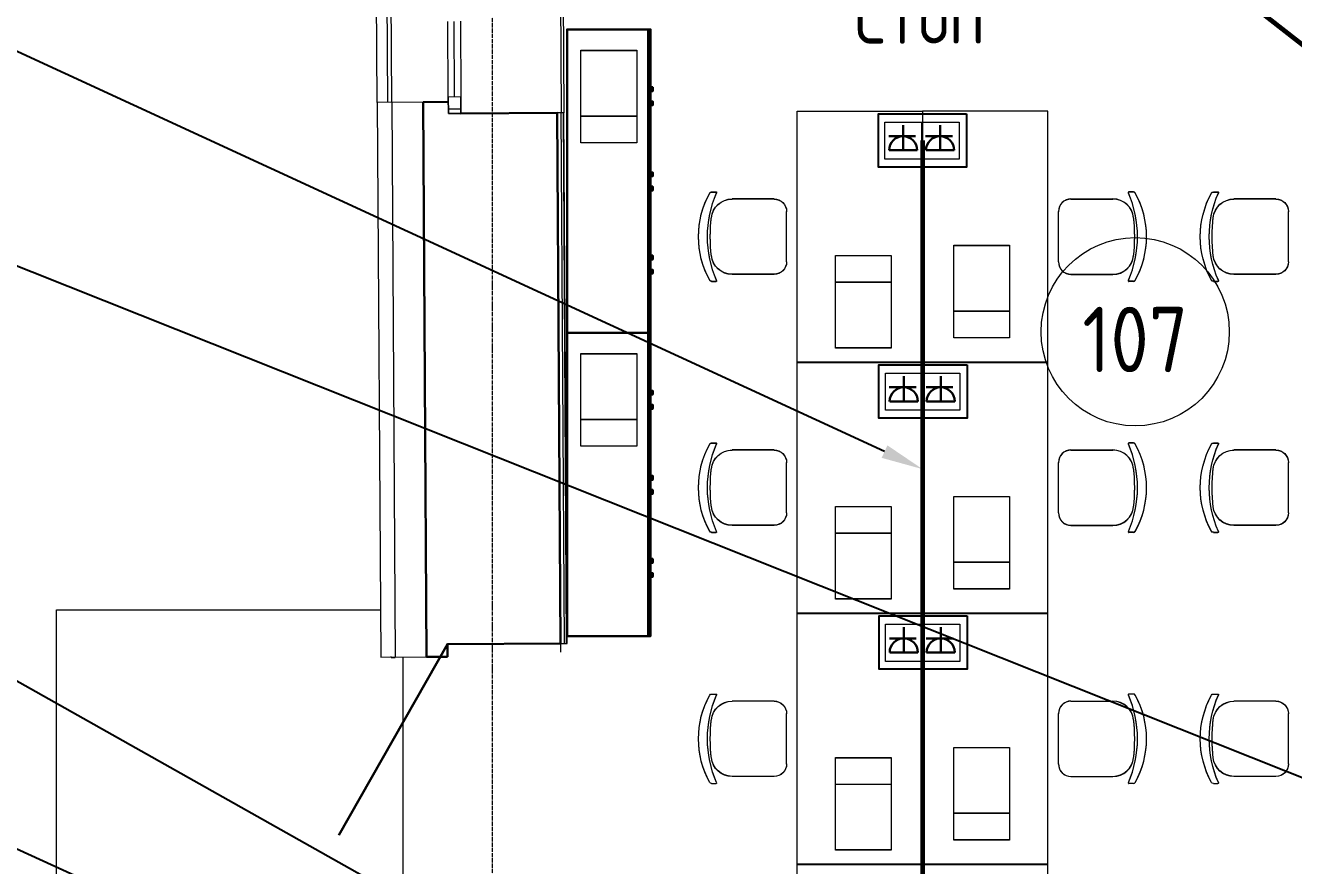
# Model space of a CAD drawing. Header units: millimetres. Extents: x -32 to 417638015, y -35 to 175284279.
# Drawn here: x 416256020 to 416262086, y 175245781 to 175249798 of the extents above; entities that cross this region are included whole.
import ezdxf
from ezdxf import colors
from ezdxf.entities.mleader import LeaderData, LeaderLine
from ezdxf.math import Vec2, Vec3

# ---------------------------------------------------------------- set-up
doc = ezdxf.new("R2010")
doc.units = ezdxf.units.MM
doc.linetypes.add('ADSK_Линия сетки', pattern=[25, 20, -2.5, 0, -2.5])
for name, color, linetype, lineweight in [('_ Окна', 7, 'Continuous', 9), ('_ЭМ_В полу', 26, 'Кабель в трубе', 60), ('_ЭМ_Розетки комп', 1, 'Continuous', 30), ('_ЭМ_ТХобщее_слой', 7, 'Continuous', 30), ('Аннотация', 7, 'Continuous', 18), ('Двери', 7, 'Continuous', 9), ('Окна', 7, 'Continuous', 9), ('Оси', 253, 'Continuous', 9), ('Перекрытие', 7, 'Continuous', 18), ('Стены внутренние', 7, 'Continuous', 18), ('Стены наружные', 7, 'Continuous', 18), ('Стены несущие', 7, 'Continuous', 30), ('Стены отделка', 7, 'Continuous', 30), ('Стены штриховка', 7, 'Continuous', 9), ('ТХ', 5, 'Continuous', 0), ('ШТРИХОВКА', 252, 'Continuous', 15), ('Электро', 250, 'Continuous', 25), ('ЭОМ_Кабель для СУП', 150, 'Continuous', 9)]:
    doc.layers.add(name, color=color, linetype=linetype, lineweight=lineweight)
for name, color, linetype in [('_ЭМ_Надписи', 7, 'Continuous'), ('ВНУТРЯНКА', 1, 'Continuous'), ('ЭОМ_Лотки рабочие', 5, 'Continuous')]:
    doc.layers.add(name, color=color, linetype=linetype)
doc.layers.add('PDF _ЭОМ _розетки', color=7, linetype='Continuous', true_color=0xeb0000)
doc.layers.add('Линии', color=7, linetype='Continuous', lineweight=9, true_color=0x00a600)
doc.styles.add('GOST Common', font='GOST_Common.ttf', dxfattribs={"width": 0.9, "height": 350})
doc.styles.add('ЭОМ', font='isocpeur.ttf', dxfattribs={"width": 0.85, "height": 250})
doc.linetypes.add('Кабель в трубе', pattern='A,8,[133,ltypeshp.shx,S=1,R=0,X=10,Y=1.3],-3,[130,ltypeshp.shx,S=1.5,R=-45,X=-1.5,Y=0],8', length=19)

# ---------------------------------------------------------------- blocks, each defined once
blk = doc.blocks.new('Стул ученич штабелир №5-7')
at = {"color": 0, "linetype": 'ByBlock', "lineweight": -2}
for p, q in [((-120.1, 0), (120.1, 0)), ((-120.1, 0), (120.1, 0)), ((-179.9, -60), (-179.9, -260.3)), ((-179.9, -60), (-179.9, -260.3)), ((180.1, -60), (180.1, -260.3)), ((180.1, -60), (180.1, -260.3)), ((-213.4, -359), (-213.4, -337.3)), ((-213.4, -359), (-213.4, -337.3)), ((213.6, -359), (213.6, -337.3)), ((213.6, -359), (213.6, -337.3))]:
    blk.add_line(p, q, dxfattribs=at)
for centre, radius, start, end in [((-119.9, -60), 60, 90, 180), ((-119.9, -60), 60, 90, 180), ((120.1, -60), 60, 0, 90), ((120.1, -60), 60, 0, 90), ((-79.9, -260.3), 100, 180, 264.25844), ((-79.9, -260.3), 100, 180, 264.25844), ((80.1, -260.3), 100, 275.74156, 0), ((80.1, -260.3), 100, 275.74156, 0), ((-210.4, -337.3), 3, 63.89783, 180), ((-210.4, -337.3), 3, 63.89783, 180), ((-203.4, -359), 10, 180, 238.06825), ((-203.4, -359), 10, 180, 238.06825), ((0.1, 142.3), 520.8, 246.31951, 293.68049), ((0.1, 142.3), 520.8, 246.31951, 293.68049), ((0.1, 435.5), 800.4, 263.24698, 276.75302), ((0.1, 435.5), 800.4, 263.24698, 276.75302), ((203.6, -359), 10, 301.93175, 0), ((203.6, -359), 10, 301.93175, 0), ((210.6, -337.3), 3, 0, 116.10217), ((210.6, -337.3), 3, 0, 116.10217), ((0.1, 9), 430.5, 240.99166, 299.00834), ((0.1, 9), 430.5, 240.99166, 299.00834)]:
    blk.add_arc(centre, radius, start, end, dxfattribs=at)
blk = doc.blocks.new('ТХ 1 этаж.')
at = {"color": 252, "linetype": 'Continuous', "true_color": 0x939598}
for p, q in [((1657.5, 15262.5), (1657.5, 16712.5)), ((1657.5, 13812.5), (1657.5, 15262.5))]:
    blk.add_line(p, q, dxfattribs=at)
for points in [[(1269.5, 15262.5), (1669.5, 15262.5), (1669.5, 16712.5), (1269.5, 16712.5)], [(1669.5, 16435.4), (1669.5, 16418.1), (1679.7, 16418.1), (1679.7, 16435.4)], [(1669.5, 16367.8), (1669.5, 16350.4), (1679.7, 16350.4), (1679.7, 16367.8)], [(1669.5, 16028.4), (1669.5, 16011), (1679.7, 16011), (1679.7, 16028.4)], [(1669.5, 15960.7), (1669.5, 15943.4), (1679.7, 15943.4), (1679.7, 15960.7)], [(1669.5, 15631.5), (1669.5, 15614.2), (1679.7, 15614.2), (1679.7, 15631.5)], [(1669.5, 15563.8), (1669.5, 15546.5), (1679.7, 15546.5), (1679.7, 15563.8)], [(1269.5, 13812.5), (1669.5, 13812.5), (1669.5, 15262.5), (1269.5, 15262.5)], [(1669.5, 14985.4), (1669.5, 14968.1), (1679.7, 14968.1), (1679.7, 14985.4)], [(1669.5, 14917.8), (1669.5, 14900.4), (1679.7, 14900.4), (1679.7, 14917.8)], [(1669.5, 14578.4), (1669.5, 14561), (1679.7, 14561), (1679.7, 14578.4)], [(1669.5, 14510.7), (1669.5, 14493.4), (1679.7, 14493.4), (1679.7, 14510.7)], [(1669.5, 14181.5), (1669.5, 14164.2), (1679.7, 14164.2), (1679.7, 14181.5)], [(1669.5, 14113.8), (1669.5, 14096.5), (1679.7, 14096.5), (1679.7, 14113.8)]]:
    blk.add_lwpolyline(points, close=True, dxfattribs=at)
at = {"layer": 'ТХ', "color": 252, "lineweight": 0, "true_color": 0x939598}
for points in [[(1603, 16612.5), (1603, 16170.5), (1336, 16170.5), (1336, 16612.5), (1603, 16612.5), (1603, 16297.5), (1336, 16297.5)], [(3386.3, 15680.4), (3386.3, 15238.4), (3119.3, 15238.4), (3119.3, 15680.4), (3386.3, 15680.4), (3386.3, 15365.4), (3119.3, 15365.4)], [(2553.4, 15190.3), (2553.4, 15632.3), (2820.4, 15632.3), (2820.4, 15190.3), (2553.4, 15190.3), (2553.4, 15505.3), (2820.4, 15505.3)], [(1603, 15162.5), (1603, 14720.5), (1336, 14720.5), (1336, 15162.5), (1603, 15162.5), (1603, 14847.5), (1336, 14847.5)], [(3386.3, 14480.4), (3386.3, 14038.4), (3119.3, 14038.4), (3119.3, 14480.4), (3386.3, 14480.4), (3386.3, 14165.4), (3119.3, 14165.4)], [(2553.4, 13990.3), (2553.4, 14432.3), (2820.4, 14432.3), (2820.4, 13990.3), (2553.4, 13990.3), (2553.4, 14305.3), (2820.4, 14305.3)], [(2553.4, 12790.3), (2553.4, 13232.3), (2820.4, 13232.3), (2820.4, 12790.3), (2553.4, 12790.3), (2553.4, 13105.3), (2820.4, 13105.3)], [(3386.3, 13280.4), (3386.3, 12838.4), (3119.3, 12838.4), (3119.3, 13280.4), (3386.3, 13280.4), (3386.3, 12965.4), (3119.3, 12965.4)]]:
    blk.add_lwpolyline(points, dxfattribs=at)
at = {"layer": 'ТХ', "color": 252, "true_color": 0x939598}
for points in [[(2969.8, 16321.9), (2969.8, 15121.9), (2369.8, 15121.9), (2369.8, 16321.9)], [(2969.8, 16321.9), (2969.8, 15121.9), (3569.8, 15121.9), (3569.8, 16321.9)], [(2969.8, 15121.9), (2969.8, 13921.9), (2369.8, 13921.9), (2369.8, 15121.9)], [(2969.8, 15121.9), (2969.8, 13921.9), (3569.8, 13921.9), (3569.8, 15121.9)], [(2969.8, 13921.9), (2969.8, 12721.9), (2369.8, 12721.9), (2369.8, 13921.9)], [(2969.8, 13921.9), (2969.8, 12721.9), (3569.8, 12721.9), (3569.8, 13921.9)], [(2969.8, 12721.9), (2969.8, 11521.9), (2369.8, 11521.9), (2369.8, 12721.9)], [(2969.8, 12721.9), (2969.8, 11521.9), (3569.8, 11521.9), (3569.8, 12721.9)]]:
    blk.add_lwpolyline(points, close=True, dxfattribs=at)
at = {"layer": 'ТХ', "color": 252, "lineweight": 0, "true_color": 0x939598, "xscale": -1, "rotation": 270}
for p in [(2319.8, 15721.9), (4719.8, 15721.9), (2319.8, 14521.9), (4719.8, 14521.9), (2319.8, 13321.9), (4719.8, 13321.9)]:
    blk.add_blockref('Стул ученич штабелир №5-7', p, dxfattribs=at)
at = {"layer": 'ТХ', "color": 252, "lineweight": 0, "true_color": 0x939598, "rotation": 90}
for p in [(3619.8, 15721.9), (3619.8, 14521.9), (3619.8, 13321.9)]:
    blk.add_blockref('Стул ученич штабелир №5-7', p, dxfattribs=at)
blk = doc.blocks.new('1 этаж')
at = {"layer": '_ Окна', "color": 8}
for p, q in [((-6124.991, 17946.027), (-6127.23, 18306.02)), ((-6094.619, 17886.215), (-6154.617, 17885.842))]:
    blk.add_line(p, q, dxfattribs=at)
at = {"layer": '_ Окна', "color": 8, "lineweight": 18}
for p, q in [((-6154.99, 17945.841), (-6094.992, 17946.214)), ((-6154.493, 17865.842), (-6154.99, 17945.841)), ((-6094.992, 17946.214), (-6094.494, 17866.215)), ((-6094.494, 17866.215), (-6154.493, 17865.842))]:
    blk.add_line(p, q, dxfattribs=at)
at = {"layer": 'Двери', "color": 8, "lineweight": 30}
blk.add_line((-6158.716, 15328.597), (-6678.052, 14416.023), dxfattribs=at)
at = {"layer": 'Линии', "color": 8}
blk.add_circle((-2869.214, 16822.407), 450, dxfattribs=at)
at = {"layer": 'Окна', "color": 8}
for p, q in [((-6154.99, 17945.841), (-6157.229, 18305.834)), ((-6097.23, 18306.207), (-6094.992, 17946.214)), ((-6154.99, 17945.841), (-6154.493, 17865.842)), ((-6094.494, 17866.215), (-6094.992, 17946.214)), ((-6154.493, 17865.842), (-6094.494, 17866.215))]:
    blk.add_line(p, q, dxfattribs=at)
at = {"layer": 'Оси', "color": 8, "linetype": 'ADSK_Линия сетки'}
blk.add_line((-5943.234, -4162.595), (-5943.234, 44298.966), dxfattribs=at)
at = {"layer": 'Перекрытие', "color": 8}
for p, q in [((-8028.337, 15492.886), (-6479.744, 15492.886)), ((-8028.337, 13481.926), (-8028.337, 15492.886)), ((-5618.727, 15331.955), (-5618.467, 15290.244)), ((-6372.617, 15267.266), (-6372.617, 13687.235))]:
    blk.add_line(p, q, dxfattribs=at)
at = {"layer": 'Стены внутренние', "color": 8}
blk.add_line((-5625.82, 19689.165), (-5614.503, 17869.2), dxfattribs=at)
at = {"layer": 'Стены наружные', "color": 8}
for p, q in [((-5613.747, 19677.406), (-5602.504, 17869.275)), ((-6494.828, 17918.727), (-6505.43, 19623.694)), ((-6444.829, 17919.038), (-6455.431, 19624.005)), ((-6424.83, 17919.162), (-6435.432, 19624.129)), ((-6428.769, 15265.768), (-6408.769, 15265.891))]:
    blk.add_line(p, q, dxfattribs=at)
at = {"layer": 'Стены несущие', "color": 8}
for p, q in [((-6154.835, 17920.841), (-6274.833, 17920.095)), ((-6258.341, 15267.976), (-6274.833, 17920.095)), ((-5634.503, 17869.076), (-6094.494, 17866.215)), ((-5634.503, 17869.076), (-5618.727, 15331.955)), ((-6158.741, 15332.597), (-6158.368, 15272.598)), ((-6158.716, 15328.597), (-5618.727, 15331.955)), ((-6258.341, 15267.976), (-6158.343, 15268.598)), ((-6158.343, 15268.598), (-6158.368, 15272.598))]:
    blk.add_line(p, q, dxfattribs=at)
at = {"layer": 'Стены отделка', "color": 8, "lineweight": 9}
for p, q in [((-6274.833, 17920.095), (-6494.828, 17918.727)), ((-6494.828, 17918.727), (-6478.337, 15266.608)), ((-6424.83, 17919.162), (-6408.338, 15267.044)), ((-5602.504, 17869.275), (-5634.503, 17869.076)), ((-5598.727, 15332.079), (-5614.503, 17869.2)), ((-5586.727, 15332.154), (-5602.504, 17869.275)), ((-5618.727, 15331.955), (-5586.727, 15332.154)), ((-6478.337, 15266.608), (-6258.341, 15267.976)), ((-6428.338, 15266.919), (-6428.363, 15270.919)), ((-6258.341, 15267.976), (-6258.341, 15267.976))]:
    blk.add_line(p, q, dxfattribs=at)
at = {"layer": 'Стены штриховка', "color": 8}
blk.add_line((-5588.727, 15332.141), (-5604.504, 17869.262), dxfattribs=at)
at = {"layer": 'ЭОМ_Лотки рабочие'}
blk.add_blockref('ТХ 1 этаж.', (-6856.492, 1554.379), dxfattribs=at)
at = {"layer": 'Аннотация', "color": 8, "lineweight": 9, "insert": (-2869.214, 16785.459), "char_height": 312.5, "width": 424.00131, "attachment_point": 5, "line_spacing_factor": 1.022766, "style": 'GOST Common'}
blk.add_mtext('107', dxfattribs=at)
blk = doc.blocks.new('_ЭМ_ТХ2_1этаж')
at = {"color": 252, "linetype": 'Continuous', "true_color": 0x939598}
for p, q in [((112805.4, -53931), (112805.4, -52481)), ((112805.4, -55381), (112805.4, -53931))]:
    blk.add_line(p, q, dxfattribs=at)
for points in [[(112417.4, -53931), (112817.4, -53931), (112817.4, -52481), (112417.4, -52481)], [(112817.4, -52758.1), (112817.4, -52775.4), (112827.6, -52775.4), (112827.6, -52758.1)], [(112817.4, -52825.7), (112817.4, -52843.1), (112827.6, -52843.1), (112827.6, -52825.7)], [(112817.4, -53165.1), (112817.4, -53182.5), (112827.6, -53182.5), (112827.6, -53165.1)], [(112817.4, -53232.8), (112817.4, -53250.2), (112827.6, -53250.2), (112827.6, -53232.8)], [(112817.4, -53562), (112817.4, -53579.4), (112827.6, -53579.4), (112827.6, -53562)], [(112817.4, -53629.7), (112817.4, -53647), (112827.6, -53647), (112827.6, -53629.7)], [(112417.4, -55381), (112817.4, -55381), (112817.4, -53931), (112417.4, -53931)], [(112817.4, -54208.1), (112817.4, -54225.4), (112827.6, -54225.4), (112827.6, -54208.1)], [(112817.4, -54275.7), (112817.4, -54293.1), (112827.6, -54293.1), (112827.6, -54275.7)], [(112817.4, -54615.1), (112817.4, -54632.5), (112827.6, -54632.5), (112827.6, -54615.1)], [(112817.4, -54682.8), (112817.4, -54700.2), (112827.6, -54700.2), (112827.6, -54682.8)], [(112817.4, -55012), (112817.4, -55029.4), (112827.6, -55029.4), (112827.6, -55012)], [(112817.4, -55079.7), (112817.4, -55097), (112827.6, -55097), (112827.6, -55079.7)]]:
    blk.add_lwpolyline(points, close=True, dxfattribs=at)
at = {"layer": 'ТХ', "color": 252, "lineweight": 0, "true_color": 0x939598}
for points in [[(112750.9, -52581), (112750.9, -53023), (112483.9, -53023), (112483.9, -52581), (112750.9, -52581), (112750.9, -52896), (112483.9, -52896)], [(113701.3, -54003.2), (113701.3, -53561.2), (113968.3, -53561.2), (113968.3, -54003.2), (113701.3, -54003.2), (113701.3, -53688.2), (113968.3, -53688.2)], [(114534.2, -53513.1), (114534.2, -53955.1), (114267.2, -53955.1), (114267.2, -53513.1), (114534.2, -53513.1), (114534.2, -53828.1), (114267.2, -53828.1)], [(112750.9, -54031), (112750.9, -54473), (112483.9, -54473), (112483.9, -54031), (112750.9, -54031), (112750.9, -54346), (112483.9, -54346)], [(114534.2, -54713.1), (114534.2, -55155.1), (114267.2, -55155.1), (114267.2, -54713.1), (114534.2, -54713.1), (114534.2, -55028.1), (114267.2, -55028.1)], [(113701.3, -55203.2), (113701.3, -54761.2), (113968.3, -54761.2), (113968.3, -55203.2), (113701.3, -55203.2), (113701.3, -54888.2), (113968.3, -54888.2)], [(114534.2, -55913.1), (114534.2, -56355.1), (114267.2, -56355.1), (114267.2, -55913.1), (114534.2, -55913.1), (114534.2, -56228.1), (114267.2, -56228.1)], [(113701.3, -56403.2), (113701.3, -55961.2), (113968.3, -55961.2), (113968.3, -56403.2), (113701.3, -56403.2), (113701.3, -56088.2), (113968.3, -56088.2)]]:
    blk.add_lwpolyline(points, dxfattribs=at)
at = {"layer": 'ТХ', "color": 252, "true_color": 0x939598}
for points in [[(114117.7, -52871.6), (114117.7, -54071.6), (113517.7, -54071.6), (113517.7, -52871.6)], [(114117.7, -52871.6), (114117.7, -54071.6), (114717.7, -54071.6), (114717.7, -52871.6)], [(114117.7, -54071.6), (114117.7, -55271.6), (113517.7, -55271.6), (113517.7, -54071.6)], [(114117.7, -54071.6), (114117.7, -55271.6), (114717.7, -55271.6), (114717.7, -54071.6)], [(114117.7, -55271.6), (114117.7, -56471.6), (113517.7, -56471.6), (113517.7, -55271.6)], [(114117.7, -55271.6), (114117.7, -56471.6), (114717.7, -56471.6), (114717.7, -55271.6)], [(114117.7, -56471.6), (114117.7, -57671.6), (113517.7, -57671.6), (113517.7, -56471.6)], [(114117.7, -56471.6), (114117.7, -57671.6), (114717.7, -57671.6), (114717.7, -56471.6)]]:
    blk.add_lwpolyline(points, close=True, dxfattribs=at)
at = {"layer": 'ТХ', "color": 252, "lineweight": 0, "true_color": 0x939598, "xscale": -1, "rotation": 270}
for p in [(113467.7, -53471.6), (115867.7, -53471.6), (113467.7, -54671.6), (115867.7, -54671.6), (113467.7, -55871.6), (115867.7, -55871.6)]:
    blk.add_blockref('Стул ученич штабелир №5-7', p, dxfattribs=at)
at = {"layer": 'ТХ', "color": 252, "lineweight": 0, "true_color": 0x939598, "rotation": 90}
for p in [(114767.7, -53471.6), (114767.7, -54671.6), (114767.7, -55871.6)]:
    blk.add_blockref('Стул ученич штабелир №5-7', p, dxfattribs=at)
blk = doc.blocks.new('*U468')
at = {"transparency": 33554559}
h = blk.add_hatch(color=7, dxfattribs=at)
h.dxf.hatch_style = 1
h.paths.add_polyline_path([(37.5, -27), (37.5, 27), (-37.5, 27), (-37.5, -27)])
at = {"transparency": 33554687}
h = blk.add_hatch(color=250, dxfattribs=at)
h.dxf.hatch_style = 1
h.paths.add_polyline_path([(-25, 0, 1), (25, 0, 1)])
h.paths.add_polyline_path([(20, 0, -1), (-20, 0, -1)], flags=16)
h = blk.add_hatch(color=1, dxfattribs=at)
h.dxf.hatch_style = 1
h.paths.add_polyline_path([(-20, 0, 1), (20, 0, 1)])
at = {"color": 0, "linetype": 'ByBlock'}
blk.add_lwpolyline([(-37.5, 27), (37.5, 27), (37.5, -27), (-37.5, -27)], close=True, dxfattribs=at)
at = {"linetype": 'ByBlock', "lineweight": 25}
for radius in [25, 20]:
    blk.add_circle((0, 0), radius, dxfattribs=at)
at = {"insert": (94.1, 229.7), "char_height": 175, "attachment_point": 1, "style": 'GOST Common'}
blk.add_mtext_dynamic_manual_height_columns('Кнопка\\P"Стоп"', width=85.894, gutter_width=12.5, heights=[0], dxfattribs=at)
blk = doc.blocks.new('Люк на 2 места')
at = {"layer": 'PDF _ЭОМ _розетки', "color": 3, "linetype": 'Continuous', "lineweight": 25, "transparency": 33554687}
blk.add_lwpolyline([(0, 254.6), (0, 0), (-421.6, 0), (-421.6, 254.6)], close=True, dxfattribs=at)
at = {"layer": 'PDF _ЭОМ _розетки', "color": 7, "linetype": 'Continuous', "lineweight": 20, "transparency": 33554687}
for points in [[(-213.4, 215.1), (-213.4, 37.3), (-391.2, 37.3), (-391.2, 215.1)], [(-35.6, 215.1), (-35.6, 37.3), (-213.4, 37.3), (-213.4, 215.1)]]:
    blk.add_lwpolyline(points, close=True, dxfattribs=at)
at = {"layer": 'ВНУТРЯНКА', "color": 5, "lineweight": 30, "ltscale": 100, "transparency": 33554687}
for p, q in [((-244.3, 147.2), (-372.2, 147.2)), ((-67.6, 147.2), (-195.5, 147.2))]:
    blk.add_line(p, q, dxfattribs=at)
at = {"layer": 'Электро', "color": 5, "lineweight": 30, "transparency": 33554687}
for p, q in [((-303.2, 80), (-303.2, 200.1)), ((-126.5, 80), (-126.5, 200.1)), ((-370.4, 80), (-235.9, 80)), ((-193.7, 80), (-59.2, 80))]:
    blk.add_line(p, q, dxfattribs=at)
at = {"layer": 'Электро', "color": 5, "lineweight": 30, "transparency": 33554687, "extrusion": (0, 0, -1)}
for centre in [(-303.2, 79.9), (-126.5, 79.9)]:
    blk.add_ellipse(centre, major_axis=(-47.6, -47.6), ratio=1, start_param=0.787621, end_param=3.924768, dxfattribs=at)

msp = doc.modelspace()

# ---------------------------------------------------------------- linework, layer by layer
at = {"layer": '_ЭМ_В полу', "ltscale": 25}
for points in [[(416261595.4, 175250124.3), (416262704.9, 175249256.4)], [(416260311.5, 175249246.7), (416260311.5, 175245161.4), (416264471, 175245178.9)]]:
    msp.add_lwpolyline(points, dxfattribs=at)

# ---------------------------------------------------------------- block references
at = {"layer": '_ЭМ_Розетки комп', "xscale": 1.5, "yscale": 1.5, "zscale": 1.5}
msp.add_blockref('*U468', (416259714.9, 175250065.6), dxfattribs=at)
at = {"layer": '_ЭМ_ТХобщее_слой', "lineweight": 50}
msp.add_blockref('_ЭМ_ТХ2_1этаж', (416146193.7, 175302259.6), dxfattribs=at)
at = {"layer": 'ШТРИХОВКА'}
msp.add_blockref('1 этаж', (416264198.1, 175231510.7), dxfattribs=at)
at = {"layer": 'ЭОМ_Кабель для СУП', "color": 217, "linetype": 'ByBlock', "lineweight": 40, "true_color": 0x93278f, "transparency": 33554687}
for p in [(416260521.9, 175249120.4), (416260524.8, 175247920.5), (416260524.9, 175246720.5)]:
    msp.add_blockref('Люк на 2 места', p, dxfattribs=at)

# ---------------------------------------------------------------- leaders
at = {"layer": '_ЭМ_Надписи', "color": 7, "ltscale": 5}
ml = msp.add_multileader_mtext('Standard', dxfattribs=at)
ml.set_content('{\\fGOST Common|b0|i0|c204|p34;\\W0.9;\\C256;1ЩРС-1\\fISOCPEUR|b0|i0|c204|p34;\\W0.85; Гр.3\\PМашина швейная}', color=1, style='ЭОМ')
ml.set_leader_properties()
ml.build(insert=Vec2(0, 0))
ml.multileader.update_dxf_attribs({"text_left_attachment_type": 6, "text_right_attachment_type": 6, "dogleg_length": 0, "arrow_head_size": 200})
ctx = ml.context
ctx.base_point, ctx.char_height, ctx.arrow_head_size, ctx.landing_gap_size, ctx.plane_origin = Vec3(416247924, 175252367.1, -64.3), 250, 200, 0, Vec3(416230526.5, 175261119.5, -64.3)
ctx.left_attachment, ctx.right_attachment = 6, 6
notes = []
notes.append((ctx, [(1, (1, 1, 0), (416250134, 175252367.1, -64.3), (-1, 0), 0, [(0, [(416260311.4, 175247676.6, -64.3)], 0, [])])]))
ctx.mtext.insert, ctx.mtext.width, ctx.mtext.defined_height, ctx.mtext.flow_direction = Vec3(416247924, 175252667.1, -64.3), 2390.813, 545.6, 5
ml = msp.add_multileader_mtext('Standard', dxfattribs=at)
ml.set_content('{\\fGOST Common|b0|i0|c204|p34;\\W0.9;\\C256;1ЩРС-1\\fISOCPEUR|b0|i0|c204|p34;\\W0.85; Гр.4\\PМашина швейная}', color=1, style='ЭОМ')
ml.set_leader_properties()
ml.build(insert=Vec2(0, 0))
ml.multileader.update_dxf_attribs({"text_left_attachment_type": 6, "text_right_attachment_type": 6, "dogleg_length": 0, "arrow_head_size": 200})
ctx = ml.context
ctx.base_point, ctx.char_height, ctx.arrow_head_size, ctx.landing_gap_size, ctx.plane_origin = Vec3(416247924, 175250971.3, -64.3), 250, 200, 0, Vec3(416230526.5, 175259411.4, -64.3)
ctx.left_attachment, ctx.right_attachment = 6, 6
notes.append((ctx, [(1, (1, 1, 0), (416250134, 175250971.3, -64.3), (-1, 0), 0, [(0, [(416262711.5, 175245968.4, -64.3)], 0, [])])]))
ctx.mtext.insert, ctx.mtext.width, ctx.mtext.defined_height, ctx.mtext.flow_direction = Vec3(416247924, 175251271.3, -64.3), 2531.91, 490, 5
ml = msp.add_multileader_mtext('Standard', dxfattribs=at)
ml.set_content('{\\fGOST Common|b0|i0|c204|p34;\\W0.9;\\C256;1ЩРС-1\\fISOCPEUR|b0|i0|c204|p34;\\W0.85; Гр.18\\P\\fGOST Common|b0|i0|c204|p34;\\W0.9;Вытяжка, \\Pна потолке \\fGOST Common|b0|i0|c0|p34;L=1\\fGOST Common|b0|i0|c204|p34;м}', color=1, style='ЭОМ')
ml.set_leader_properties()
ml.build(insert=Vec2(0, 0))
ml.multileader.update_dxf_attribs({"text_left_attachment_type": 6, "text_right_attachment_type": 6, "dogleg_length": 0, "arrow_head_size": 200})
ctx = ml.context
ctx.base_point, ctx.char_height, ctx.arrow_head_size, ctx.landing_gap_size, ctx.plane_origin = Vec3(416247920.4, 175249954.8, -64.3), 250, 200, 0, Vec3(416230526.5, 175257582.1, -64.3)
ctx.left_attachment, ctx.right_attachment = 6, 6
notes.append((ctx, [(1, (1, 1, 0), (416250122, 175249954.8, -64.3), (-1, 0), 0, [(0, [(416262028.7, 175243262.5, -64.3)], 0, [])])]))
ctx.mtext.insert, ctx.mtext.width, ctx.mtext.defined_height, ctx.mtext.flow_direction = Vec3(416247920.4, 175250254.8, -64.3), 3095.33, 1529, 5
ml = msp.add_multileader_mtext('Standard', dxfattribs=at)
ml.set_content('{\\fGOST Common|b0|i0|c204|p34;\\W0.9;\\C256;1ЩРС-1\\fISOCPEUR|b0|i0|c204|p34;\\W0.85; Гр.5\\P\\fGOST Common|b0|i0|c204|p34;\\W0.9;Варочная панель, \\Pиз пола \\fGOST Common|b0|i0|c0|p34;L=1\\fGOST Common|b0|i0|c204|p34;м }', color=1, style='ЭОМ')
ml.set_leader_properties()
ml.build(insert=Vec2(0, 0))
ml.multileader.update_dxf_attribs({"text_left_attachment_type": 6, "text_right_attachment_type": 6, "dogleg_length": 0, "arrow_head_size": 200})
ctx = ml.context
ctx.base_point, ctx.char_height, ctx.arrow_head_size, ctx.landing_gap_size, ctx.plane_origin = Vec3(416247924, 175248430.2, -64.3), 250, 200, 0, Vec3(416230285.9, 175257338.9, -64.3)
ctx.left_attachment, ctx.right_attachment = 6, 6
notes.append((ctx, [(1, (1, 1, 0), (416250329.8, 175248430.2, -64.3), (-1, 0), 0, [(0, [(416262177.2, 175243040.2, -64.3)], 0, [])])]))
ctx.mtext.insert, ctx.mtext.width, ctx.mtext.defined_height, ctx.mtext.flow_direction = Vec3(416247924, 175248730.2, -64.3), 2639.671, 1280.6, 5
ml = msp.add_multileader_mtext('Standard', dxfattribs=at)
ml.set_content('{\\fGOST Common|b0|i0|c204|p34;\\W0.9;\\C256;1ЩРС-1\\fISOCPEUR|b0|i0|c204|p34;\\W0.85; Гр.7 \\P\\fGOST Common|b0|i0|c204|p34;\\W0.9;Духовой шкаф, \\Pиз пола \\fGOST Common|b0|i0|c0|p34;L=1\\fGOST Common|b0|i0|c204|p34;м}', color=1, style='ЭОМ')
ml.set_leader_properties()
ml.build(insert=Vec2(0, 0))
ml.multileader.update_dxf_attribs({"text_left_attachment_type": 6, "text_right_attachment_type": 6, "dogleg_length": 0, "arrow_head_size": 200})
ctx = ml.context
ctx.base_point, ctx.char_height, ctx.arrow_head_size, ctx.landing_gap_size, ctx.plane_origin = Vec3(416248006.3, 175246873.1, -64.3), 250, 200, 0, Vec3(416228943.7, 175255623, -64.3)
ctx.left_attachment, ctx.right_attachment, ctx.text_align_type = 6, 6, 2
notes.append((ctx, [(1, (1, 1, 0), (416250007.1, 175246873.1, -64.3), (-1, 0), 0, [(0, [(416262044.1, 175243035, -64.3)], 0, [])])]))
ctx.mtext.insert, ctx.mtext.width, ctx.mtext.defined_height, ctx.mtext.alignment, ctx.mtext.flow_direction = Vec3(416250007.1, 175247173.1, -64.3), 2010.401, 1195.9, 3, 5
for ctx, leaders in notes:
    for number, flags, end, landing, length, lines in leaders:
        leader = LeaderData()
        leader.index, (leader.has_last_leader_line, leader.has_dogleg_vector, leader.attachment_direction) = number, flags
        leader.last_leader_point, leader.dogleg_vector, leader.dogleg_length = Vec3(end), Vec3(landing), length
        for number, points, colour, breaks in lines:
            line = LeaderLine()
            line.index, line.vertices, line.color, line.breaks = number, Vec3.list(points), colors.encode_raw_color(colour), breaks
            leader.lines.append(line)
        ctx.leaders.append(leader)

doc.saveas('drawing.dxf')
